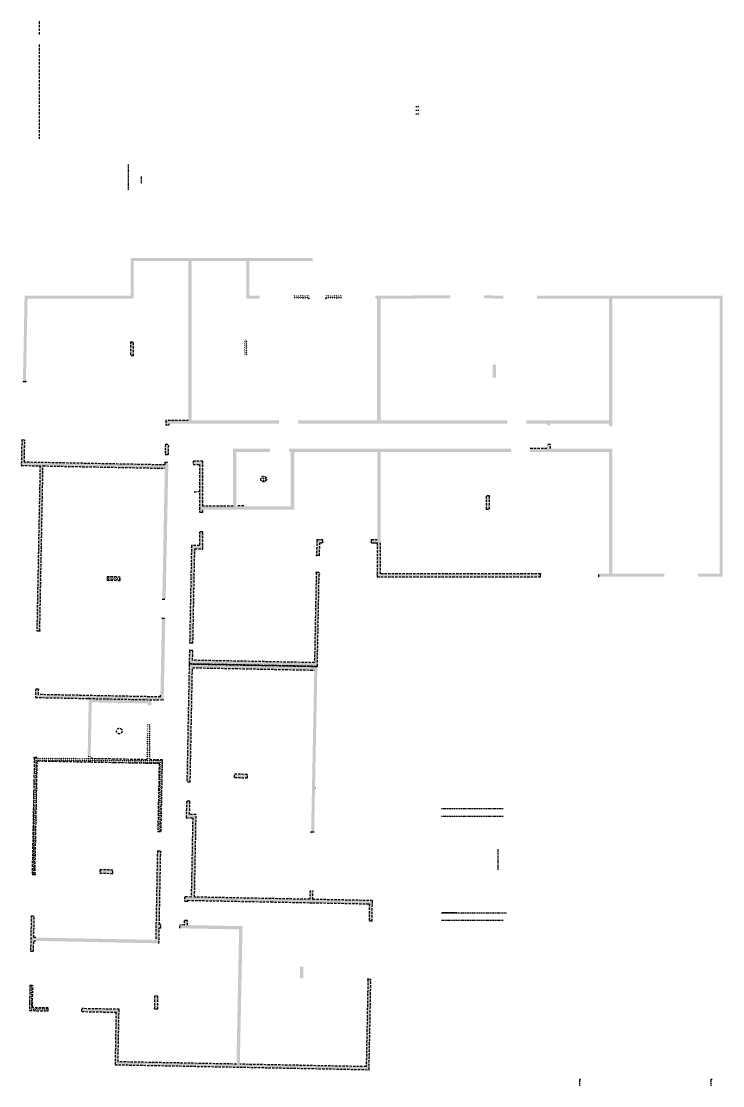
# Model space of a CAD drawing. Header units: centimetres. Extents: x 16433 to 114398, y -50094 to -12305.
# Drawn here: x 16433 to 20175, y -19770 to -14093 of the extents above; entities that cross this region are included whole.
import ezdxf

# ---------------------------------------------------------------- set-up
doc = ezdxf.new("R2010")
doc.units = ezdxf.units.CM
doc.header["$LTSCALE"] = 0.5
doc.linetypes.add('CACHEX2', pattern=[19.05, 12.7, -6.35])
doc.layers.add('01_murs_coup', color=5, linetype='CONTINUOUS', lineweight=60)
doc.layers.add('01_murs_sup', color=2, linetype='CACHEX2')
pattern_1 = [(45, (860.5324, -5713.9164), (9e-16, 11.2253202), [7.9375, -7.9375])]
pattern_2 = [(45, (-36610.855, 6560.68), (-6.3639609, 6.3639609), [])]

msp = doc.modelspace()

# ---------------------------------------------------------------- hatches: boundary and pattern name
at = {"layer": '01_murs_coup', "linetype": 'Continuous', "lineweight": 50}
h = msp.add_hatch(dxfattribs=at)
h.set_pattern_fill('MACONNERIE_0002', color=256, scale=100, angle=0.000121, style=0, pattern_type=2)
h.set_pattern_definition([(45.00012, (-36610.909, 6560.664), (-6.3639743, 6.3639474), [])])
h.paths.add_polyline_path([(16519.166, -18037.73), (16518.622, -18037.131), (16518.611, -18037.719)], flags=0)
at = {"layer": '01_murs_sup', "ltscale": 0.5}
h = msp.add_hatch(dxfattribs=at)
h.set_pattern_fill('DASH', color=256, scale=2.5, angle=45)
h.set_pattern_definition(pattern_1)
h.paths.add_polyline_path([(17987.32, -15355.649), (17016.314, -15355.649), (17016.314, -15555.649), (16451.093, -15555.649), (16442.131, -16014.301), (16458.127, -16014.614), (16466.783, -15571.649), (17032.314, -15571.649), (17032.314, -15371.649), (17324.314, -15371.649), (17324.314, -16221.522), (17204.227, -16221.522), (17203.745, -16246.225), (17204.744, -16246.244), (17221.741, -16246.577), (17221.879, -16239.522), (17808.314, -16239.522), (17808.314, -16221.522), (17342.314, -16221.522), (17342.314, -15381.649), (17342.314, -15371.649), (17634.315, -15371.649), (17634.315, -15571.649), (17705.766, -15571.649), (17705.766, -15555.649), (17650.315, -15555.649), (17650.315, -15371.649), (17987.32, -15371.649)])
h = msp.add_hatch(dxfattribs=at)
h.set_pattern_fill('DASH', color=256, scale=2.5, angle=45)
h.set_pattern_definition(pattern_1)
h.paths.add_polyline_path([(17968.315, -15555.649), (17885.766, -15555.649), (17885.766, -15571.649), (17968.315, -15571.649)])
h.paths.add_polyline_path([(18141.32, -15555.649), (18059.142, -15555.649), (18059.142, -15571.649), (18141.32, -15571.649)])
h.paths.add_polyline_path([(17642.315, -15792.192), (17624.315, -15792.192), (17624.314, -15878.523), (17642.314, -15878.523)])
h = msp.add_hatch(dxfattribs=at)
h.set_pattern_fill('DASH', color=256, scale=2.5, angle=45)
h.set_pattern_definition(pattern_1)
h.paths.add_polyline_path([(18721.313, -15555.548), (18321.32, -15555.649), (18321.32, -15571.649), (18330.313, -15571.649), (18330.313, -16221.522), (17910.314, -16221.522), (17910.314, -16222.522), (17910.314, -16239.522), (19025.419, -16239.522), (19025.419, -16221.522), (18350.313, -16221.522), (18350.313, -15571.649), (18721.313, -15571.548)])
h.paths.add_polyline_path([(18965.337, -15924.522), (18947.337, -15924.522), (18947.337, -15994.522), (18965.337, -15994.522)], flags=17)
h.paths.add_polyline_path([(19004.722, -15555.649), (18901.313, -15555.548), (18901.313, -15571.548), (19004.722, -15571.649)])
h.paths.add_polyline_path([(20174.836, -15555.649), (19184.722, -15555.649), (19184.722, -15571.649), (19568.154, -15571.649), (19568.154, -16221.522), (19127.419, -16221.522), (19127.419, -16222.522), (19127.419, -16239.522), (19237.419, -16239.522), (19237.419, -16247.522), (19255.419, -16247.522), (19255.419, -16239.522), (19568.154, -16239.522), (19568.154, -16254.002), (19586.154, -16254.002), (19586.154, -15571.649), (20158.836, -15571.649), (20158.836, -17039.649), (20043.119, -17039.649), (20043.119, -17055.649), (20174.836, -17055.649)])
h = msp.add_hatch(dxfattribs=at)
h.set_pattern_fill('DASH', color=256, scale=2.5, angle=45)
h.set_pattern_definition(pattern_1)
h.paths.add_polyline_path([(17032.314, -15801.875), (17016.314, -15801.875), (17016.314, -15876.876), (17032.314, -15876.876)])
h.paths.add_polyline_path([(17219.748, -16348.557), (17201.752, -16348.205), (17200.697, -16402.195), (17218.693, -16402.547)])
h.paths.add_polyline_path([(17217.873, -16444.539), (17199.876, -16444.187), (17199.583, -16459.184), (16525.712, -16446.017), (16459.725, -16444.727), (16449.727, -16444.532), (16452.071, -16324.555), (16436.074, -16324.242), (16433.378, -16462.216), (16533.359, -16464.169), (16516.174, -17343.632), (16532.171, -17343.944), (16549.356, -16464.482), (17199.232, -16477.181), (17185.602, -17174.676), (17186.602, -17174.695), (17203.599, -17175.028)])
h.paths.add_polyline_path([(17403.018, -16438.698), (17355.01, -16438.854), (17355.069, -16456.854), (17385.018, -16456.757), (17385.018, -16713.346), (17403.018, -16713.346), (17403.018, -16697.649), (17889.005, -16697.649), (17889.005, -16389.649), (18332.313, -16389.649), (18332.313, -16859.449), (18302.313, -16859.449), (18302.313, -16875.449), (18332.313, -16875.449), (18332.313, -17055.649), (19203.259, -17055.649), (19203.259, -17039.649), (18350.313, -17039.649), (18350.313, -16875.449), (18350.313, -16389.649), (19045.637, -16389.649), (19045.637, -16371.649), (17889.005, -16371.649), (17871.005, -16371.649), (17861.2, -16372.05), (17861.2, -16390.05), (17871.005, -16389.649), (17871.005, -16679.649), (17581.005, -16679.649), (17581.005, -16389.649), (17759.006, -16389.649), (17759.2, -16389.05), (17759.2, -16372.05), (17563.005, -16371.649), (17563.005, -16679.649), (17403.018, -16679.649)])
at = {"layer": '01_murs_sup'}
h = msp.add_hatch(dxfattribs=at)
h.set_pattern_fill('DASH', color=256, scale=2.5, angle=45)
h.set_pattern_definition(pattern_1)
h.paths.add_polyline_path([(19585.637, -16371.649), (19255.419, -16371.649), (19255.419, -16349.522), (19237.419, -16349.522), (19237.419, -16371.649), (19147.637, -16371.649), (19147.637, -16389.649), (19567.637, -16389.649), (19567.637, -17039.649), (19513.259, -17039.649), (19513.259, -17055.649), (19863.119, -17055.649), (19863.119, -17039.649), (19585.637, -17039.649)])
h.paths.add_polyline_path([(18931.314, -16624.903), (18913.314, -16624.903), (18913.314, -16694.649), (18931.314, -16694.649)])
h.paths.add_polyline_path([(18025.608, -16875.449), (18042.313, -16875.449), (18042.313, -16859.449), (18009.918, -16859.449), (18008.286, -16942.972), (18024.283, -16943.285)])
h.paths.add_polyline_path([(18022.524, -17033.268), (18006.527, -17032.955), (17997.135, -17513.601), (17347.26, -17500.902), (17348.158, -17454.91), (17330.162, -17454.559), (17328.912, -17518.547), (18012.781, -17531.91)])
h = msp.add_hatch(dxfattribs=at)
h.set_pattern_fill('DASH', color=256, scale=2.5, angle=45)
h.set_pattern_definition(pattern_1)
h.paths.add_polyline_path([(17711.005, -16534.649, 1), (17741.005, -16534.649, 1)])
h = msp.add_hatch(dxfattribs=at)
h.set_pattern_fill('DASH', color=256, scale=2.5, angle=45)
h.set_pattern_definition(pattern_1)
h.paths.add_polyline_path([(17403.018, -16815.346), (17402.018, -16815.346), (17385.018, -16815.346), (17385.018, -16889.432), (17341.221, -16888.577), (17331.139, -17404.568), (17349.135, -17404.92), (17358.866, -16906.925), (17403.018, -16907.787)])
h.paths.add_polyline_path([(17201.606, -17277.008), (17183.61, -17276.656), (17175.599, -17686.58), (17175.404, -17696.578), (16793.676, -17689.119), (16525.528, -17683.879), (16526.115, -17653.885), (16510.118, -17653.573), (16509.219, -17699.564), (16793.363, -17705.116), (17175.091, -17712.575), (17193.088, -17712.927)])
h.paths.add_polyline_path([(17127.214, -17715.64), (16809.282, -17709.428), (16793.285, -17709.115), (16793.181, -17714.448), (16792.972, -17725.112), (16787.504, -18004.965), (16803.501, -18005.278), (16808.969, -17725.425), (17108.905, -17731.286), (17108.709, -17741.284), (17109.709, -17741.303), (17126.706, -17741.636)])
h.paths.add_polyline_path([(17346.478, -17540.894), (17996.354, -17553.593), (17979.462, -18418.055), (17995.459, -18418.368), (18012.703, -17535.909), (17328.833, -17522.546), (17316.565, -18150.411), (17334.561, -18150.762)])
at = {"layer": '01_murs_sup', "ltscale": 0.5}
h = msp.add_hatch(dxfattribs=at)
h.set_pattern_fill('DASH', color=256, scale=2.5, angle=45)
h.set_pattern_definition([(45, (6951.5204, -19416.22), (9e-16, 11.22532), [7.9375, -7.9375])])
h.paths.add_polyline_path([(16960.849, -17057.263), (16890.868, -17055.895), (16890.518, -17073.795), (16960.499, -17075.162)])
at = {"layer": '01_murs_sup'}
h = msp.add_hatch(dxfattribs=at)
h.set_pattern_fill('DASH', color=256, scale=2.5, angle=45)
h.set_pattern_definition(pattern_1)
h.paths.add_polyline_path([(17124.713, -17843.616), (17106.716, -17843.264), (17103.043, -18031.251), (16928.891, -18027.878), (16803.108, -18025.373), (16803.499, -18005.375), (16787.502, -18005.062), (16787.111, -18025.058), (16784.445, -18025.006), (16518.964, -18019.819), (16502.967, -18019.506), (16502.958, -18019.976), (16502.615, -18037.503), (16490.777, -18643.328), (16506.774, -18643.64), (16518.612, -18037.815), (16786.76, -18043.055), (16796.091, -18043.237), (16802.757, -18043.367), (16928.538, -18045.875), (17168.488, -18050.521), (17161.377, -18414.452), (17162.376, -18414.471), (17179.373, -18414.803), (17186.836, -18032.873), (17121.04, -18031.599)])
at = {"layer": '01_murs_sup', "ltscale": 2}
h = msp.add_hatch(dxfattribs=at)
h.set_pattern_fill('BLOC_BETON_0002', color=256, scale=100, style=0, pattern_type=2)
h.set_pattern_definition([(45, (-36610.855, 6560.6796), (-4.5961939, 4.5961939), []), (135, (-36610.855, 6560.6796), (4.5961939, 4.5961939), [])])
h.paths.add_polyline_path([(16502.967, -18019.506), (16502.523, -18019.497), (16502.958, -18019.976)], flags=0)
for points in [[(16519.168, -18037.826), (16518.624, -18037.227), (16518.612, -18037.815)], [(17988.465, -18776.3), (17988.456, -18776.77), (17988.909, -18776.308)]]:
    msp.add_hatch(color=256, dxfattribs=at).paths.add_polyline_path(points, flags=0)
h = msp.add_hatch(dxfattribs=at)
h.set_pattern_fill('MACONNERIE_0002', color=256, scale=100, style=0, pattern_type=2)
h.set_pattern_definition(pattern_2)
h.paths.add_polyline_path([(16519.168, -18037.826), (16518.624, -18037.227), (16518.612, -18037.815)], flags=0)
h = msp.add_hatch(dxfattribs=at)
h.set_pattern_fill('MACONNERIE_0002', color=256, scale=100, style=0, pattern_type=2)
h.set_pattern_definition(pattern_2)
h.paths.add_polyline_path([(16784.445, -18025.006), (16787.033, -18029.058), (16787.111, -18025.058)], flags=0)
at = {"layer": '01_murs_sup'}
h = msp.add_hatch(dxfattribs=at)
h.set_pattern_fill('DASH', color=256, scale=2.5, angle=45)
h.set_pattern_definition(pattern_1)
h.paths.add_polyline_path([(17640.421, -18109.745), (17570.434, -18108.378), (17570.083, -18126.374), (17640.069, -18127.742)])
h.paths.add_polyline_path([(17366.19, -18323.613), (17331.197, -18322.929), (17332.568, -18252.743), (17331.569, -18252.723), (17314.572, -18252.391), (17312.849, -18340.574), (17347.842, -18341.258), (17339.589, -18763.62), (17304.596, -18762.936), (17304.127, -18786.909), (17322.124, -18787.26), (17322.241, -18781.285), (17765.156, -18789.939), (17972.116, -18793.984), (17988.113, -18794.296), (18290.02, -18800.196), (18288.217, -18892.48), (18304.214, -18892.793), (18306.369, -18782.512), (17988.909, -18776.308), (17988.465, -18776.3), (17989.403, -18728.309), (17973.406, -18727.996), (17972.468, -18775.987), (17765.508, -18771.943), (17357.585, -18763.972)])
h = msp.add_hatch(dxfattribs=at)
h.set_pattern_fill('DASH', color=256, scale=2.5, angle=45)
h.set_pattern_definition(pattern_1)
h.paths.add_polyline_path([(16922.319, -18619.813), (16852.332, -18618.446), (16851.981, -18636.442), (16921.967, -18637.81)], flags=17)
h.paths.add_polyline_path([(17169.339, -18928.326), (17177.337, -18928.482), (17177.689, -18910.485), (17169.69, -18910.329), (17177.38, -18516.784), (17159.384, -18516.432), (17150.084, -18992.334), (16510.207, -18979.831), (16500.209, -18979.635), (16502.476, -18863.598), (16486.479, -18863.286), (16484.212, -18979.323), (16483.86, -18997.319), (16482.767, -19053.249), (16498.764, -19053.562), (16499.857, -18997.632), (16509.855, -18997.827), (17167.729, -19010.682)])
h.paths.add_polyline_path([(17162.241, -19291.57), (17144.244, -19291.218), (17142.877, -19361.205), (17160.873, -19361.556)], flags=17)
h.paths.add_polyline_path([(16955.083, -19362.536), (16757.032, -19358.666), (16756.719, -19374.663), (16938.774, -19378.22), (16933.304, -19658.156), (18288.741, -19684.642), (18298.158, -19202.729), (18282.161, -19202.416), (18273.057, -19668.332), (17599.221, -19655.165), (17613.606, -18919.003), (17319.662, -18913.26), (17320.131, -18889.241), (17302.134, -18888.889), (17301.665, -18912.908), (17279.669, -18912.478), (17279.318, -18930.475), (17595.257, -18936.648), (17581.224, -19654.814), (16949.613, -19642.472)])
h.paths.add_polyline_path([(17938.337, -19135.713), (17920.34, -19135.362), (17919.129, -19197.334), (17937.126, -19197.686)], flags=17)
at = {"layer": '01_murs_sup', "ltscale": 2}
h = msp.add_hatch(dxfattribs=at)
h.set_pattern_fill('MACONNERIE_0002', color=256, scale=100, style=0, pattern_type=2)
h.set_pattern_definition(pattern_2)
h.paths.add_polyline_path([(17988.465, -18776.3), (17988.456, -18776.77), (17988.909, -18776.308)], flags=0)
at = {"layer": '01_murs_sup'}
h = msp.add_hatch(dxfattribs=at)
h.set_pattern_fill('DASH', color=256, scale=2.5, angle=45)
h.set_pattern_definition(pattern_1)
h.paths.add_polyline_path([(16495.248, -19233.528), (16479.251, -19233.215), (16476.594, -19369.189), (16576.754, -19371.146), (16577.066, -19355.149), (16492.903, -19353.505)])

# ---------------------------------------------------------------- linework, layer by layer
at = {"layer": '01_murs_sup', "ltscale": 2}
for p, q in [((16528.28, -14093.157), (16528.28, -14166.411)), ((16528.28, -14216.411), (16528.28, -14720.411)), ((17016.314, -15801.875), (17016.314, -15876.876)), ((17016.314, -15801.875), (17032.314, -15801.875)), ((17032.314, -15876.876), (17032.314, -15801.875)), ((17032.314, -15876.876), (17016.314, -15876.876)), ((16442.131, -16014.301), (16458.127, -16014.614)), ((17204.227, -16221.522), (17203.745, -16246.225)), ((17324.314, -16221.522), (17204.227, -16221.522)), ((17807.879, -16221.525), (17807.879, -16222.525)), ((17909.879, -16221.525), (17909.879, -16222.525)), ((17203.745, -16246.225), (17204.744, -16246.244)), ((17204.744, -16246.244), (17221.741, -16246.577)), ((17221.741, -16246.577), (17221.879, -16239.522)), ((16436.074, -16324.242), (16433.378, -16462.216)), ((16436.074, -16324.242), (16452.071, -16324.555)), ((16449.727, -16444.532), (16452.071, -16324.555)), ((17201.752, -16348.205), (17200.656, -16404.292)), ((17201.752, -16348.205), (17202.752, -16348.225)), ((17202.752, -16348.225), (17219.748, -16348.557)), ((17218.652, -16404.644), (17219.748, -16348.557)), ((17200.66, -16404.095), (17218.656, -16404.446)), ((19045.637, -16389.649), (19045.637, -16388.649)), ((19237.419, -16371.649), (19147.637, -16371.649)), ((19254.419, -16349.522), (19237.419, -16349.522)), ((19255.419, -16349.522), (19254.419, -16349.522)), ((19255.419, -16371.649), (19255.419, -16349.522)), ((16433.378, -16462.216), (16533.359, -16464.169)), ((16449.727, -16444.532), (16459.725, -16444.727)), ((16533.711, -16446.173), (16459.725, -16444.727)), ((17199.583, -16459.184), (16525.712, -16446.017)), ((17199.881, -16444.285), (17199.583, -16459.184)), ((17199.885, -16444.087), (17217.881, -16444.439)), ((17402.018, -16438.698), (17350.01, -16438.854)), ((17350.01, -16438.854), (17350.069, -16456.854)), ((17350.069, -16456.854), (17384.018, -16456.757)), ((17384.018, -16456.757), (17384.018, -16713.346)), ((17402.018, -16679.649), (17402.018, -16438.698)), ((16533.359, -16464.169), (16516.174, -17343.632)), ((16525.361, -16464.013), (16533.359, -16464.169)), ((16525.361, -16464.013), (16533.359, -16464.169)), ((16532.171, -17343.944), (16549.356, -16464.482)), ((16549.356, -16464.482), (16559.354, -16464.677)), ((16549.356, -16464.482), (17199.232, -16477.181)), ((17355.41, -16601.854), (17384.36, -16601.757)), ((18931.314, -16624.903), (18913.314, -16624.903)), ((18913.314, -16624.903), (18913.314, -16694.649)), ((18931.314, -16694.649), (18931.314, -16624.903)), ((17563.005, -16679.649), (17402.018, -16679.649)), ((17620.386, -16677.649), (17583.005, -16677.649)), ((17401.018, -16713.346), (17384.018, -16713.346)), ((17402.018, -16713.346), (17401.018, -16713.346)), ((17402.018, -16713.346), (17402.018, -16697.649)), ((18913.314, -16694.649), (18931.314, -16694.649)), ((17384.018, -16815.346), (17384.018, -16889.432)), ((17401.018, -16815.346), (17384.018, -16815.346)), ((17402.018, -16815.346), (17401.018, -16815.346)), ((17402.018, -16907.787), (17402.018, -16815.346)), ((18009.918, -16859.449), (18008.286, -16942.972)), ((18042.313, -16859.449), (18009.918, -16859.449)), ((18042.313, -16875.449), (18042.313, -16859.449)), ((18332.313, -16859.449), (18302.313, -16859.449)), ((18302.313, -16875.449), (18302.313, -16859.449)), ((17341.221, -16888.577), (17331.031, -17410.067)), ((17384.018, -16889.432), (17341.221, -16888.577)), ((17349.028, -17410.419), (17358.866, -16906.925)), ((17358.866, -16906.925), (17402.018, -16907.787)), ((18024.283, -16943.285), (18025.608, -16875.449)), ((18025.608, -16875.449), (18042.313, -16875.449)), ((18302.313, -16875.449), (18332.313, -16875.449)), ((18317.313, -16875.449), (18332.313, -16875.449)), ((18332.313, -16875.449), (18332.313, -17055.649)), ((18350.313, -17039.649), (18350.313, -16875.449)), ((18024.283, -16943.285), (18008.286, -16942.972)), ((16890.868, -17055.895), (16890.516, -17073.892)), ((16890.516, -17073.892), (16960.503, -17075.259)), ((16960.854, -17057.263), (16890.868, -17055.895)), ((16960.503, -17075.259), (16960.854, -17057.263)), ((18006.527, -17032.955), (17997.135, -17513.601)), ((18022.524, -17033.268), (18006.527, -17032.955)), ((18012.781, -17531.91), (18022.524, -17033.268)), ((18025.328, -17043.35), (18025.406, -17039.35)), ((18329.313, -17039.349), (18329.313, -17043.349)), ((18332.313, -17055.649), (19203.259, -17055.649)), ((19203.259, -17039.649), (18350.313, -17039.649)), ((19203.259, -17055.649), (19203.259, -17039.649)), ((19513.259, -17055.649), (19513.259, -17039.649)), ((17185.602, -17174.676), (17186.602, -17174.695)), ((17186.602, -17174.695), (17203.599, -17175.028)), ((17183.61, -17276.656), (17184.609, -17276.676)), ((17184.609, -17276.676), (17201.606, -17277.008)), ((16516.174, -17343.632), (16532.171, -17343.944)), ((17337.03, -17410.185), (17331.031, -17410.067)), ((17349.028, -17410.419), (17331.031, -17410.067)), ((17330.267, -17449.158), (17328.912, -17518.547)), ((17348.264, -17449.509), (17330.267, -17449.158)), ((17336.266, -17449.275), (17330.267, -17449.158)), ((17347.26, -17500.902), (17348.264, -17449.509)), ((17328.833, -17522.546), (17316.565, -18150.411)), ((18012.703, -17535.909), (17328.833, -17522.546)), ((17328.912, -17518.547), (18012.781, -17531.91)), ((17334.561, -18150.762), (17346.478, -17540.894)), ((17346.478, -17540.894), (17996.354, -17553.593)), ((17997.135, -17513.601), (17347.26, -17500.902)), ((16510.118, -17653.573), (16509.219, -17699.564)), ((16510.118, -17653.573), (16526.115, -17653.885)), ((16525.528, -17683.879), (16526.115, -17653.885)), ((16509.219, -17699.564), (16793.363, -17705.116)), ((16793.676, -17689.119), (16525.528, -17683.879)), ((16793.363, -17705.116), (17175.091, -17712.575)), ((17175.404, -17696.578), (16793.676, -17689.119)), ((17175.404, -17696.578), (17175.599, -17686.58)), ((17193.088, -17712.927), (17175.091, -17712.575)), ((16502.615, -18037.503), (16490.777, -18643.328)), ((16502.958, -18019.976), (16502.615, -18037.503)), ((16502.966, -18019.41), (16502.958, -18019.976)), ((16518.964, -18019.819), (16502.966, -18019.41)), ((16506.774, -18643.64), (16518.612, -18037.815)), ((16518.612, -18037.815), (16519.168, -18037.826)), ((16519.168, -18037.826), (16786.76, -18043.055)), ((16786.76, -18043.055), (16796.091, -18043.237)), ((16802.757, -18043.367), (16796.091, -18043.237)), ((16802.756, -18043.37), (16928.538, -18045.875)), ((16802.905, -18025.369), (16802.905, -18025.367)), ((16928.891, -18027.878), (16802.905, -18025.369)), ((16928.538, -18045.875), (17168.488, -18050.521)), ((17103.043, -18031.251), (16928.891, -18027.878)), ((17186.836, -18032.873), (17121.04, -18031.599)), ((17168.488, -18050.521), (17161.377, -18414.452)), ((17179.373, -18414.803), (17186.836, -18032.873)), ((17570.083, -18126.374), (17570.434, -18108.378)), ((17640.421, -18109.745), (17570.434, -18108.378)), ((17333.561, -18150.743), (17316.565, -18150.411)), ((17334.561, -18150.762), (17333.561, -18150.743)), ((17570.083, -18126.374), (17640.069, -18127.742)), ((17640.069, -18127.742), (17640.421, -18109.745)), ((18003.044, -18183.772), (18003.083, -18181.772)), ((17314.572, -18252.391), (17312.849, -18340.574)), ((17331.569, -18252.723), (17314.572, -18252.391)), ((17331.197, -18322.929), (17332.568, -18252.743)), ((17332.568, -18252.743), (17331.569, -18252.723)), ((17366.19, -18323.613), (17331.197, -18322.929)), ((17357.585, -18763.972), (17366.19, -18323.613)), ((17312.849, -18340.574), (17347.842, -18341.258)), ((17347.842, -18341.258), (17339.589, -18763.62)), ((17161.377, -18414.452), (17162.376, -18414.471)), ((17162.376, -18414.471), (17179.373, -18414.803)), ((17995.459, -18418.368), (17979.462, -18418.055)), ((17159.384, -18516.432), (17150.084, -18992.334)), ((17159.384, -18516.432), (17160.384, -18516.452)), ((17160.384, -18516.452), (17177.38, -18516.784)), ((17169.69, -18910.329), (17177.38, -18516.784)), ((16852.332, -18618.446), (16851.981, -18636.442)), ((16922.319, -18619.813), (16852.332, -18618.446)), ((16921.967, -18637.81), (16922.319, -18619.813)), ((16490.777, -18643.328), (16506.774, -18643.64)), ((16851.981, -18636.442), (16921.967, -18637.81)), ((17973.406, -18727.996), (17972.468, -18775.987)), ((17988.465, -18776.3), (17989.403, -18728.309)), ((17304.596, -18762.936), (17304.127, -18786.909)), ((17321.124, -18787.241), (17304.127, -18786.909)), ((17339.589, -18763.62), (17304.596, -18762.936)), ((17322.124, -18787.26), (17321.124, -18787.241)), ((17322.124, -18787.26), (17322.241, -18781.285)), ((17322.241, -18781.285), (17765.156, -18789.939)), ((17765.508, -18771.943), (17357.585, -18763.972)), ((17765.156, -18789.939), (17972.116, -18793.984)), ((17972.468, -18775.987), (17765.508, -18771.943)), ((17988.465, -18776.3), (17988.909, -18776.308)), ((18306.369, -18782.512), (17988.909, -18776.308)), ((18304.214, -18892.793), (18306.369, -18782.512)), ((17972.116, -18793.984), (17988.113, -18794.296)), ((17988.113, -18794.296), (18290.02, -18800.196)), ((18290.02, -18800.196), (18288.217, -18892.48)), ((16486.479, -18863.286), (16484.212, -18979.323)), ((16486.479, -18863.286), (16502.476, -18863.598)), ((16500.209, -18979.635), (16502.476, -18863.598)), ((17302.134, -18888.889), (17301.665, -18912.908)), ((17319.131, -18889.221), (17302.134, -18888.889)), ((17320.131, -18889.241), (17319.131, -18889.221)), ((17319.662, -18913.26), (17320.131, -18889.241)), ((18304.214, -18892.793), (18288.217, -18892.48)), ((17167.729, -19010.682), (17169.339, -18928.326)), ((17169.339, -18928.326), (17177.337, -18928.482)), ((17177.689, -18910.485), (17169.69, -18910.329)), ((17177.337, -18928.482), (17177.357, -18927.482)), ((17177.357, -18927.482), (17177.689, -18910.485)), ((17279.318, -18930.475), (17279.337, -18929.475)), ((17279.337, -18929.475), (17279.669, -18912.478)), ((17301.665, -18912.908), (17279.669, -18912.478)), ((16483.86, -18997.319), (16482.767, -19053.249)), ((16484.212, -18979.323), (16483.86, -18997.319)), ((16498.764, -19053.562), (16499.857, -18997.632)), ((16499.857, -18997.632), (16509.855, -18997.827)), ((16510.207, -18979.831), (16500.209, -18979.635)), ((16482.767, -19053.249), (16498.764, -19053.562)), ((16479.251, -19233.215), (16476.594, -19369.189)), ((16479.251, -19233.215), (16495.248, -19233.528)), ((16492.903, -19353.505), (16495.248, -19233.528)), ((18282.161, -19202.416), (18273.057, -19668.332)), ((18298.158, -19202.729), (18282.161, -19202.416)), ((18288.741, -19684.642), (18298.158, -19202.729)), ((17144.244, -19291.218), (17142.877, -19361.205)), ((17162.241, -19291.57), (17144.244, -19291.218)), ((17160.873, -19361.556), (17162.241, -19291.57)), ((16577.066, -19355.149), (16492.903, -19353.505)), ((16576.754, -19371.146), (16577.066, -19355.149)), ((16476.594, -19369.189), (16576.754, -19371.146)), ((16756.719, -19374.663), (16757.032, -19358.666)), ((16756.719, -19374.663), (16938.774, -19378.22)), ((16955.083, -19362.536), (16757.032, -19358.666)), ((16938.774, -19378.22), (16933.304, -19658.156)), ((16949.613, -19642.472), (16955.083, -19362.536)), ((17160.873, -19361.556), (17142.877, -19361.205)), ((16933.304, -19658.156), (18288.741, -19684.642)), ((17581.224, -19654.814), (16949.613, -19642.472)), ((18273.057, -19668.332), (17599.221, -19655.165))]:
    msp.add_line(p, q, dxfattribs=at)
at = {"layer": '01_murs_sup'}
for p, q in [((18554.217, -14548.895), (18534.217, -14548.895)), ((18554.217, -14568.895), (18534.217, -14568.895)), ((18554.217, -14588.895), (18534.217, -14588.895)), ((17004.762, -14991.345), (17004.762, -14857.581)), ((17074.762, -14955.929), (17074.762, -14921.517)), ((19004.45, -18293.963), (18674.904, -18293.963)), ((19004.45, -18333.963), (18674.904, -18333.963)), ((18974.904, -18508.183), (18974.904, -18619.923)), ((18756.002, -18847.963), (18674.904, -18847.963)), ((18674.904, -18847.963), (19021.518, -18847.963)), ((18674.904, -18887.963), (19004.45, -18887.963)), ((19412.854, -19734.376), (19416.854, -19734.376)), ((19412.854, -19769.996), (19412.854, -19734.376)), ((20113.933, -19734.376), (20117.933, -19734.376)), ((20113.933, -19769.996), (20113.933, -19734.376))]:
    msp.add_line(p, q, dxfattribs=at)
at = {"layer": '01_murs_sup', "ltscale": 2}
for centre in [(17726.005, -16534.649), (16956.016, -17878.335)]:
    msp.add_circle(centre, 15, dxfattribs=at)
for p in [(17967.315, -15571.649), (18057.342, -15571.649), (16458.127, -16014.614), (16549.356, -16464.482), (18302.313, -16859.449), (18008.286, -16942.972), (18006.527, -17032.955), (19203.259, -17039.649), (16532.171, -17343.944), (16793.363, -17705.116), (16802.756, -18043.37), (16928.538, -18045.875), (17979.462, -18418.055), (16506.774, -18643.64), (17765.156, -18789.939), (18282.161, -19202.416), (17658.174, -19656.317)]:
    msp.add_point(p, dxfattribs=at)

doc.saveas('drawing.dxf')
